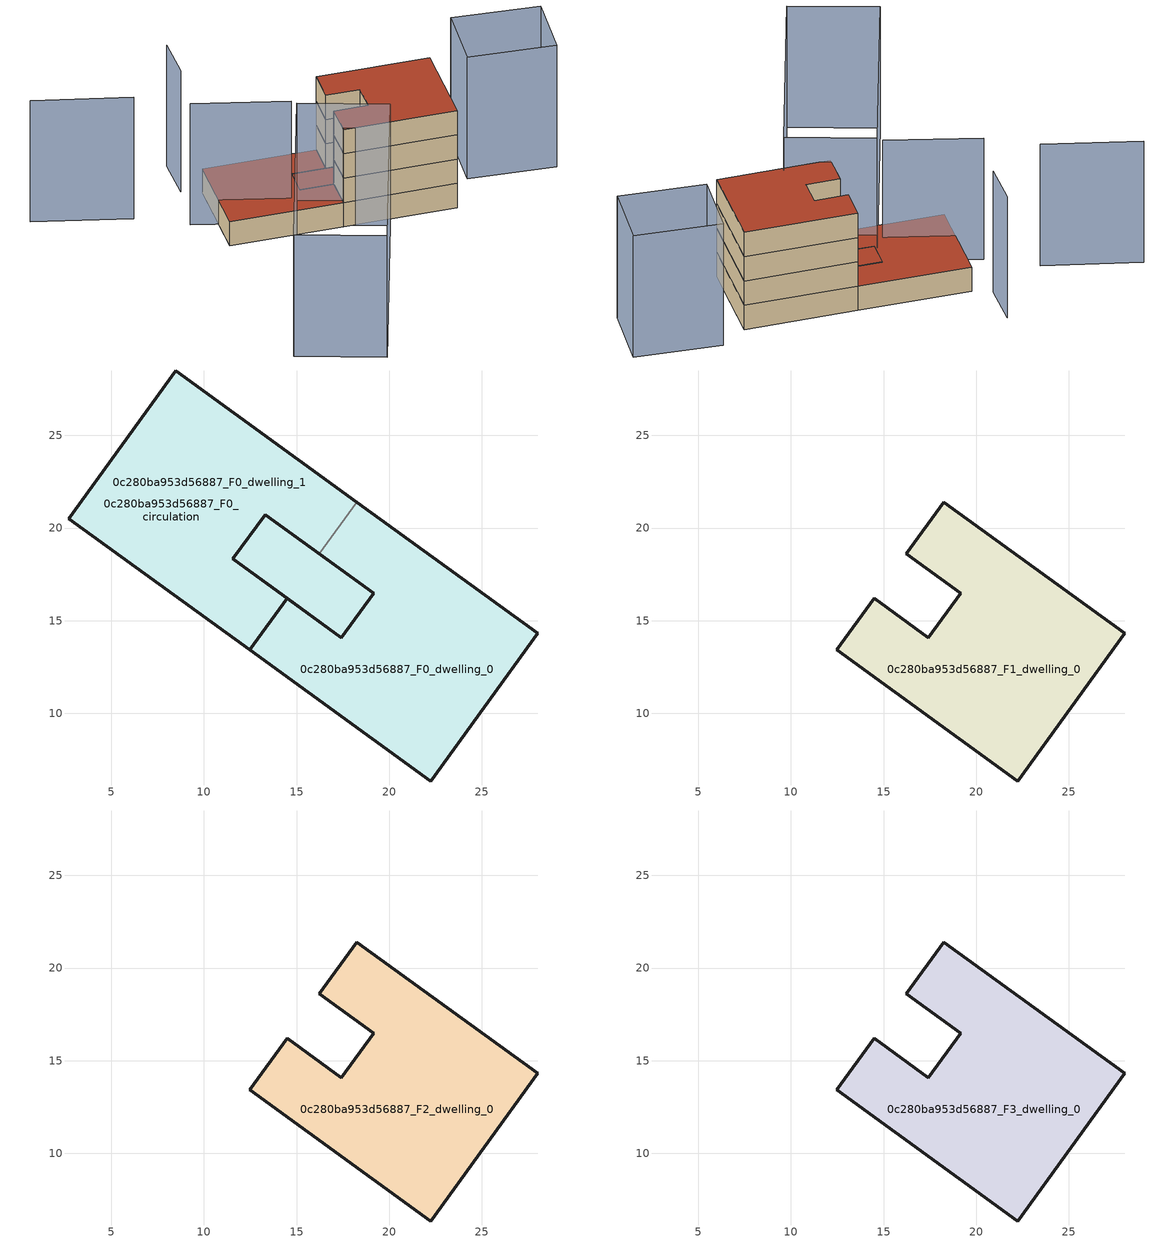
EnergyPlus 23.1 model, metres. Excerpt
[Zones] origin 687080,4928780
0c280ba953d56887_F0_dwelling_0
 floor ground (EU_floor_Construction): 28.02,14.33 22.24,6.35 12.47,13.42 14.49,16.22 17.42,14.09 19.16,16.49 16.23,18.61 18.25,21.4 z0; 16.23,18.61 19.16,16.49 17.42,14.09 11.56,18.34 13.3,20.73 z0
 wall outside (EU_wall_Construction): 16.23,18.61 19.16,16.49 17.42,14.09 14.49,16.22 12.47,13.42 22.24,6.35 28.02,14.33 18.25,21.4 z0:3
 wall to 0c280ba953d56887_F0_dwelling_1 (EU_wall_Construction): 18.25,21.4 16.23,18.61 z0:3
 roof outside (EU_floor_Construction): 17.42,14.09 19.16,16.49 16.23,18.61 13.3,20.73 11.56,18.34 z3
0c280ba953d56887_F0_dwelling_1
 floor ground (EU_floor_Construction): 19.16,16.49 17.42,14.09 11.56,18.34 13.3,20.73 16.23,18.61 z0; 18.25,21.4 16.23,18.61 13.3,20.73 11.56,18.34 14.49,16.22 12.47,13.42 2.71,20.49 8.48,28.47 z0
 wall outside (EU_wall_Construction): 18.25,21.4 8.48,28.47 2.71,20.49 12.47,13.42 14.49,16.22 11.56,18.34 13.3,20.73 16.23,18.61 z0:3
 roof outside (EU_roof_Construction): 14.49,16.22 11.56,18.34 13.3,20.73 16.23,18.61 18.25,21.4 8.48,28.47 2.71,20.49 12.47,13.42 z3; 17.42,14.09 19.16,16.49 16.23,18.61 13.3,20.73 11.56,18.34 z3
0c280ba953d56887_F0_circulation
 floor ground (EU_floor_Construction): 16.23,18.61 19.16,16.49 17.42,14.09 11.56,18.34 13.3,20.73 z0; 28.02,14.33 22.24,6.35 12.47,13.42 14.49,16.22 17.42,14.09 19.16,16.49 16.23,18.61 18.25,21.4 z0; 18.25,21.4 16.23,18.61 13.3,20.73 11.56,18.34 14.49,16.22 12.47,13.42 2.71,20.49 8.48,28.47 z0
 wall outside (EU_wall_Construction): 13.3,20.73 11.56,18.34 17.42,14.09 19.16,16.49 13.3,20.73 z0:3
 roof outside (EU_roof_Construction): 22.24,6.35 28.02,14.33 18.25,21.4 16.23,18.61 19.16,16.49 17.42,14.09 14.49,16.22 12.47,13.42 z3; 17.42,14.09 19.16,16.49 16.23,18.61 13.3,20.73 11.56,18.34 z3; 14.49,16.22 11.56,18.34 13.3,20.73 16.23,18.61 18.25,21.4 8.48,28.47 2.71,20.49 12.47,13.42 z3
0c280ba953d56887_F1_dwelling_0
 floor to 0c280ba953d56887_F0_dwelling_0 (EU_floor_Construction): 28.02,14.33 22.24,6.35 12.47,13.42 14.49,16.22 17.42,14.09 19.16,16.49 16.23,18.61 18.25,21.4 z3
 wall outside (EU_wall_Construction): 22.24,6.35 28.02,14.33 18.25,21.4 16.23,18.61 19.16,16.49 17.42,14.09 14.49,16.22 12.47,13.42 22.24,6.35 z3:6
0c280ba953d56887_F2_dwelling_0
 floor to 0c280ba953d56887_F1_dwelling_0 (EU_floor_Construction): 28.02,14.33 22.24,6.35 12.47,13.42 14.49,16.22 17.42,14.09 19.16,16.49 16.23,18.61 18.25,21.4 z6
 wall outside (EU_wall_Construction): 22.24,6.35 28.02,14.33 18.25,21.4 16.23,18.61 19.16,16.49 17.42,14.09 14.49,16.22 12.47,13.42 22.24,6.35 z6:9
0c280ba953d56887_F3_dwelling_0
 floor to 0c280ba953d56887_F2_dwelling_0 (EU_floor_Construction): 28.02,14.33 22.24,6.35 12.47,13.42 14.49,16.22 17.42,14.09 19.16,16.49 16.23,18.61 18.25,21.4 z9
 wall outside (EU_wall_Construction): 22.24,6.35 28.02,14.33 18.25,21.4 16.23,18.61 19.16,16.49 17.42,14.09 14.49,16.22 12.47,13.42 22.24,6.35 z9:12
 roof outside (EU_roof_Construction): 22.24,6.35 28.02,14.33 18.25,21.4 16.23,18.61 19.16,16.49 17.42,14.09 14.49,16.22 12.47,13.42 z12
shading: 3.22,25.94 9.81,18.11 / 7.28,30.33 10.04,34.22 / -6.3,39.16 0.6,31.19 / -8.94,3.28 9.83,17.4 / 9.83,17.4 15.55,9.8 / 15.55,9.8 -3.23,-4.32 / -3.23,-4.32 -8.94,3.28 / 38.76,8.42 34.22,2.84 / 34.22,2.84 26.96,8.75 / 26.96,8.75 31.5,14.33 / 31.5,14.33 38.76,8.42 z0:15
[Building]
EU S2 Campaign: North Axis=0; Terrain=City; Solar Distribution=FullExterior
[Site:Location]
Bologna: Latitude=44.5; Longitude=11.25; Time Zone=1; Elevation=37
[SizingPeriod:WeatherFileDays]
AnnualSizingPeriod: Begin Month=1; Begin Day of Month=1; End Month=12; End Day of Month=31; Day of Week for Start Day=Monday; Use Weather File Daylight Saving Period=No; Use Weather File Rain and Snow Indicators=No
[MATERIAL]
EU_InternalMass_Material: Roughness=MediumRough; Thickness=0.1; Conductivity=1; Density=1800; Specific Heat=900; Thermal Absorptance=0.9; Solar Absorptance=0.7; Visible Absorptance=0.7
[MATERIAL:NOMASS] Roughness=MediumRough; Thermal Absorptance=0.9; Solar Absorptance=0.7; Visible Absorptance=0.7
Name | Thermal Resistance
EU_wall_NoMass | 0.937881
EU_roof_NoMass | 0.548572
EU_floor_NoMass | 0.71348
[CONSTRUCTION]
EU_wall_Construction: EU_wall_NoMass
EU_roof_Construction: EU_roof_NoMass
EU_floor_Construction: EU_floor_NoMass
EU_InternalMass_Construction: EU_InternalMass_Material
[ZONE] Type=1; Multiplier=1; Ceiling Height=autocalculate; Floor Area=autocalculate; Part of Total Floor Area=Yes
Name | Volume
0c280ba953d56887_F0_dwelling_0 | 388.413
0c280ba953d56887_F1_dwelling_0; 0c280ba953d56887_F2_dwelling_0; 0c280ba953d56887_F3_dwelling_0 | 324.271
0c280ba953d56887_F0_dwelling_1 | 388.414
0c280ba953d56887_F0_circulation | 712.685
[INTERNALMASS] Construction=EU_InternalMass_Construction
Name | Zone or ZoneList | Surface Area
0c280ba953d56887_F0_dwelling_0_EU_InternalMass | 0c280ba953d56887_F0_dwelling_0 | 108.09
0c280ba953d56887_F0_dwelling_1_EU_InternalMass | 0c280ba953d56887_F0_dwelling_1 | 108.09
0c280ba953d56887_F1_dwelling_0_EU_InternalMass | 0c280ba953d56887_F1_dwelling_0 | 238.447
0c280ba953d56887_F2_dwelling_0_EU_InternalMass | 0c280ba953d56887_F2_dwelling_0 | 238.447
0c280ba953d56887_F3_dwelling_0_EU_InternalMass | 0c280ba953d56887_F3_dwelling_0 | 238.447
[OTHEREQUIPMENT] Fuel Type=Electricity; Design Level Calculation Method=Watts/Area; Power per Zone Floor Area=1; Fraction Latent=0; Fraction Radiant=0; Fraction Lost=0; Carbon Dioxide Generation Rate=0; EndUse Subcategory=EU_Step8_InternalGains
Name | Zone or ZoneList or Space or SpaceList | Schedule
EU_Step8_InternalGain_0c280ba953d56887_F0_dwelling_0_f000 | 0c280ba953d56887_F0_dwelling_0 | EU_Step8_GainSchedule_0c280ba953d56887_F0_dwelling_0_f000
EU_Step8_InternalGain_0c280ba953d56887_F0_dwelling_1_f000 | 0c280ba953d56887_F0_dwelling_1 | EU_Step8_GainSchedule_0c280ba953d56887_F0_dwelling_1_f000
EU_Step8_InternalGain_0c280ba953d56887_F1_dwelling_0_f000 | 0c280ba953d56887_F1_dwelling_0 | EU_Step8_GainSchedule_0c280ba953d56887_F1_dwelling_0_f000
EU_Step8_InternalGain_0c280ba953d56887_F2_dwelling_0_f000 | 0c280ba953d56887_F2_dwelling_0 | EU_Step8_GainSchedule_0c280ba953d56887_F2_dwelling_0_f000
EU_Step8_InternalGain_0c280ba953d56887_F3_dwelling_0_f000 | 0c280ba953d56887_F3_dwelling_0 | EU_Step8_GainSchedule_0c280ba953d56887_F3_dwelling_0_f000
[ZONEINFILTRATION:DESIGNFLOWRATE]
EU_Circulation_Infiltration_0c280ba953d56887_F0_circulation: Zone or ZoneList or Space or SpaceList=0c280ba953d56887_F0_circulation; Schedule=EU_AlwaysOn; Design Flow Rate Calculation Method=Flow/Area; Flow Rate per Floor Area=0.0005; Constant Term Coefficient=1; Temperature Term Coefficient=0; Velocity Term Coefficient=0; Velocity Squared Term Coefficient=0
[ZONEVENTILATION:DESIGNFLOWRATE] Schedule=EU_AlwaysOn; Design Flow Rate Calculation Method=AirChanges/Hour; Air Changes per Hour=0.687892; Ventilation Type=Natural; Fan Pressure Rise=0; Fan Total Efficiency=1; Constant Term Coefficient=1; Temperature Term Coefficient=0; Velocity Term Coefficient=0; Velocity Squared Term Coefficient=0; Minimum Indoor Temperature=-100; Maximum Indoor Temperature=100; Delta Temperature=-100; Minimum Outdoor Temperature=-100; Maximum Outdoor Temperature=100; Maximum Wind Speed=40
Name | Zone or ZoneList or Space or SpaceList
EU_ConstantAir_0c280ba953d56887_F0_dwelling_0 | 0c280ba953d56887_F0_dwelling_0
EU_ConstantAir_0c280ba953d56887_F0_dwelling_1 | 0c280ba953d56887_F0_dwelling_1
EU_ConstantAir_0c280ba953d56887_F1_dwelling_0 | 0c280ba953d56887_F1_dwelling_0
EU_ConstantAir_0c280ba953d56887_F2_dwelling_0 | 0c280ba953d56887_F2_dwelling_0
EU_ConstantAir_0c280ba953d56887_F3_dwelling_0 | 0c280ba953d56887_F3_dwelling_0
[HVACTEMPLATE:THERMOSTAT] Constant Heating Setpoint=20; Constant Cooling Setpoint=50
EU_HeatOnly_0c280ba953d56887_F0_dwelling_0; EU_HeatOnly_0c280ba953d56887_F0_dwelling_1; EU_HeatOnly_0c280ba953d56887_F1_dwelling_0; EU_HeatOnly_0c280ba953d56887_F2_dwelling_0; EU_HeatOnly_0c280ba953d56887_F3_dwelling_0
[HVACTEMPLATE:ZONE:IDEALLOADSAIRSYSTEM] System Availability Schedule=EU_AlwaysOn; Maximum Heating Supply Air Temperature=50; Minimum Cooling Supply Air Temperature=13; Maximum Heating Supply Air Humidity Ratio=0.0156; Minimum Cooling Supply Air Humidity Ratio=0.0077; Heating Limit=NoLimit; Cooling Limit=NoLimit; Heating Availability Schedule=EU_AlwaysOn; Cooling Availability Schedule=EU_CoolingOff; Dehumidification Control Type=ConstantSensibleHeatRatio; Cooling Sensible Heat Ratio=0.7; Dehumidification Setpoint=60; Humidification Control Type=None; Humidification Setpoint=30; Outdoor Air Method=None; Outdoor Air Flow Rate per Person=0.00944; Outdoor Air Flow Rate per Zone Floor Area=0; Outdoor Air Flow Rate per Zone=0; Demand Controlled Ventilation Type=None; Outdoor Air Economizer Type=NoEconomizer; Heat Recovery Type=None; Sensible Heat Recovery Effectiveness=0.7; Latent Heat Recovery Effectiveness=0.65
Name | Template Thermostat
0c280ba953d56887_F0_dwelling_0 | EU_HeatOnly_0c280ba953d56887_F0_dwelling_0
0c280ba953d56887_F0_dwelling_1 | EU_HeatOnly_0c280ba953d56887_F0_dwelling_1
0c280ba953d56887_F1_dwelling_0 | EU_HeatOnly_0c280ba953d56887_F1_dwelling_0
0c280ba953d56887_F2_dwelling_0 | EU_HeatOnly_0c280ba953d56887_F2_dwelling_0
0c280ba953d56887_F3_dwelling_0 | EU_HeatOnly_0c280ba953d56887_F3_dwelling_0
[SIZING:ZONE] Zone Cooling Design Supply Air Temperature Input Method=SupplyAirTemperature; Zone Cooling Design Supply Air Temperature=13; Zone Heating Design Supply Air Temperature Input Method=SupplyAirTemperature; Zone Heating Design Supply Air Temperature=50; Zone Cooling Design Supply Air Humidity Ratio=0.008; Zone Heating Design Supply Air Humidity Ratio=0.008; Cooling Design Air Flow Method=DesignDay; Cooling Design Air Flow Rate=0; Cooling Minimum Air Flow per Zone Floor Area=0.000762; Cooling Minimum Air Flow=0; Cooling Minimum Air Flow Fraction=0.2; Heating Design Air Flow Method=DesignDay; Heating Design Air Flow Rate=0; Heating Maximum Air Flow per Zone Floor Area=0.002032; Heating Maximum Air Flow=0.141576; Heating Maximum Air Flow Fraction=0.3; Account for Dedicated Outdoor Air System=No; Dedicated Outdoor Air System Control Strategy=NeutralSupplyAir; Dedicated Outdoor Air Low Setpoint Temperature for Design=autosize; Dedicated Outdoor Air High Setpoint Temperature for Design=autosize; Zone Load Sizing Method=Sensible Load Only No Latent Load; Zone Latent Cooling Design Supply Air Humidity Ratio Input Method=HumidityRatioDifference; Zone Cooling Design Supply Air Humidity Ratio Difference=0.005; Zone Latent Heating Design Supply Air Humidity Ratio Input Method=HumidityRatioDifference; Zone Humidification Design Supply Air Humidity Ratio Difference=0.005
0c280ba953d56887_F0_dwelling_0; 0c280ba953d56887_F0_dwelling_1; 0c280ba953d56887_F1_dwelling_0; 0c280ba953d56887_F2_dwelling_0; 0c280ba953d56887_F3_dwelling_0
[SCHEDULE:CONSTANT]
Name | Hourly Value
EU_AlwaysOn | 1
EU_CoolingOff | 0
[SCHEDULE:FILE] Column Number=1; Rows to Skip at Top=0; Number of Hours of Data=8760; Column Separator=Comma; Interpolate to Timestep=No; Minutes per Item=60; Adjust Schedule for Daylight Savings=Yes
Name | File
EU_Step8_GainSchedule_0c280ba953d56887_F0_dwelling_0_f000 | ../../schedules/0c280ba953d56887/0c280ba953d56887_F0_dwelling_0_f000_gain.csv
EU_Step8_GainSchedule_0c280ba953d56887_F0_dwelling_1_f000 | ../../schedules/0c280ba953d56887/0c280ba953d56887_F0_dwelling_1_f000_gain.csv
EU_Step8_GainSchedule_0c280ba953d56887_F1_dwelling_0_f000 | ../../schedules/0c280ba953d56887/0c280ba953d56887_F1_dwelling_0_f000_gain.csv
EU_Step8_GainSchedule_0c280ba953d56887_F2_dwelling_0_f000 | ../../schedules/0c280ba953d56887/0c280ba953d56887_F2_dwelling_0_f000_gain.csv
EU_Step8_GainSchedule_0c280ba953d56887_F3_dwelling_0_f000 | ../../schedules/0c280ba953d56887/0c280ba953d56887_F3_dwelling_0_f000_gain.csv
